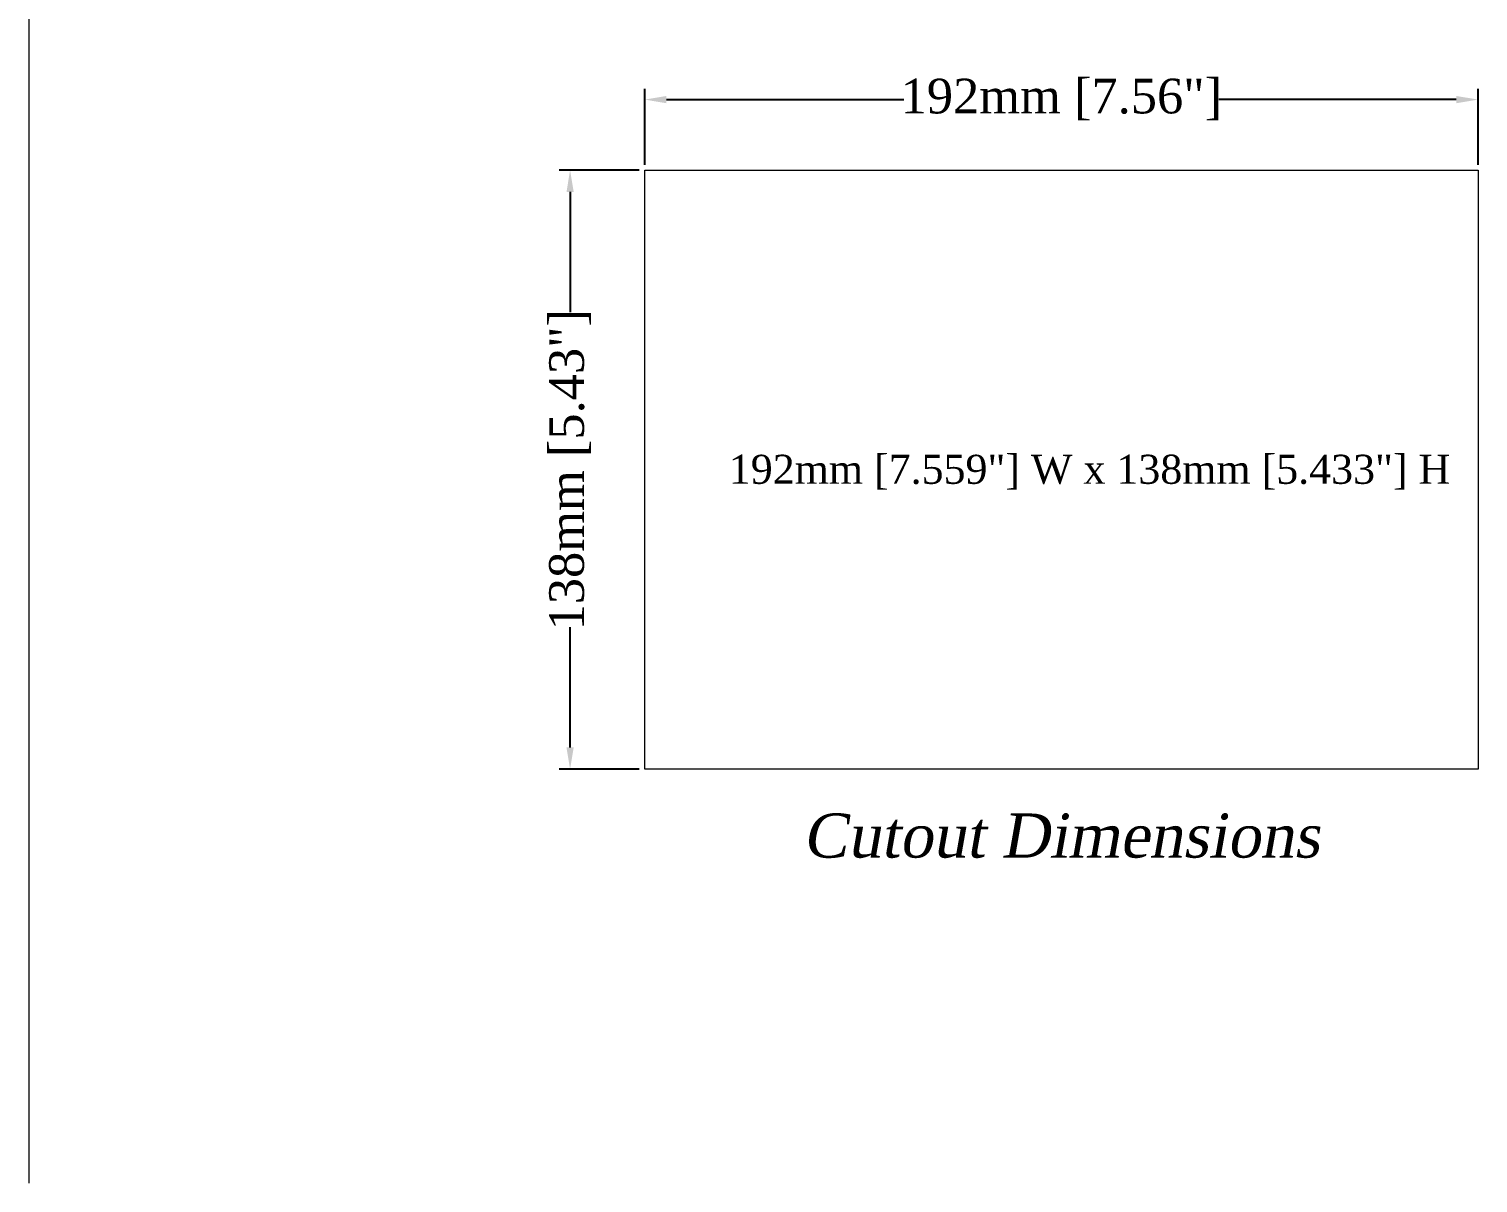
# Model space of a CAD drawing. Header units: millimetres. Extents: x 76 to 1788, y -159 to 878.
# Drawn here: x 75.6 to 409.5, y -159.2 to 106.8 of the extents above; entities that cross this region are included whole.
import ezdxf
from ezdxf.enums import TextEntityAlignment as Align

# ---------------------------------------------------------------- set-up
doc = ezdxf.new("R2010")
doc.units = ezdxf.units.MM
doc.header["$LTSCALE"] = 2
doc.layers.add('DIM', color=7, linetype='Continuous')
doc.styles.add('2', font='TIMES.TTF')
doc.styles.get("Standard").update_dxf_attribs({"font": 'TIMES.TTF'})
doc.dimstyles.new('ISO-25', dxfattribs={"dimscale": 2, "dimtxt": 4, "dimasz": 2.5, "dimexe": 1.25, "dimexo": 0.625, "dimtad": 0, "dimdsep": 46, "dimtxsty": 'Standard', "dimcen": 2.5, "dimadec": 0, "dimazin": 0, "dimtfac": 1, "dimtmove": 0, "dimatfit": 3, "dimfxl": 0, "dimarcsym": 0})

# ---------------------------------------------------------------- blocks, each defined once
blk = doc.blocks.new('*D120')
at = {"layer": 'Defpoints', "color": 0}
for p in [(217.47, 74.21), (200.28, -63.79), (217.47, -63.79)]:
    blk.add_point(p, dxfattribs=at)
at = {"layer": 'DIM', "color": 0, "lineweight": -2}
for p, q in [((216.22, 74.21), (197.78, 74.21)), ((200.28, 69.21), (200.28, 41.52)), ((200.28, -58.79), (200.28, -31.09)), ((216.22, -63.79), (197.78, -63.79))]:
    blk.add_line(p, q, dxfattribs=at)
at = {"layer": 'DIM', "color": 0}
for points in [[(201.12, 69.21), (199.45, 69.21), (200.28, 74.21)], [(199.45, -58.79), (201.12, -58.79), (200.28, -63.79)]]:
    blk.add_solid(points, dxfattribs=at)
at = {"layer": 'DIM', "color": 0, "lineweight": 0, "insert": (200.28, 5.21), "char_height": 8, "attachment_point": 5, "rotation": 90}
blk.add_mtext('138mm [5.43"]', dxfattribs=at)
blk = doc.blocks.new('*D121')
at = {"layer": 'Defpoints', "color": 0}
for p in [(409.47, 90.5), (217.47, 74.21), (409.47, 74.21)]:
    blk.add_point(p, dxfattribs=at)
at = {"layer": 'DIM', "color": 0, "lineweight": -2}
for p, q in [((217.47, 75.46), (217.47, 93)), ((222.47, 90.5), (277.17, 90.5)), ((404.47, 90.5), (349.78, 90.5)), ((409.47, 75.46), (409.47, 93))]:
    blk.add_line(p, q, dxfattribs=at)
at = {"layer": 'DIM', "color": 0}
for points in [[(222.47, 91.33), (222.47, 89.66), (217.47, 90.5)], [(404.47, 89.66), (404.47, 91.33), (409.47, 90.5)]]:
    blk.add_solid(points, dxfattribs=at)
at = {"layer": 'DIM', "color": 0, "lineweight": 0, "insert": (313.47, 90.5), "char_height": 8, "attachment_point": 5}
blk.add_mtext('192mm [7.56"]', dxfattribs=at)

msp = doc.modelspace()

# ---------------------------------------------------------------- linework, layer by layer
at = {"lineweight": 0}
msp.add_line((75.608, 877.633), (75.608, -159.158), dxfattribs=at)
msp.add_lwpolyline([(217.471, 74.214), (409.471, 74.214), (409.471, -63.786), (217.471, -63.786)], close=True, dxfattribs=at)

# ---------------------------------------------------------------- texts
at = {"lineweight": 0, "style": '2', "oblique": 10}
msp.add_text('Cutout Dimensions', height=10.1695, dxfattribs=at).set_placement((313.471, -79.103), align=Align.MIDDLE)
at = {"lineweight": 0, "insert": (236.855, 4.627), "char_height": 6.7, "attachment_point": 4}
msp.add_mtext('{\\fTimes New Roman|b0|i0|c0|p18;192mm [7.559"] W x 138mm [5.433"] H}', dxfattribs=at)

# ---------------------------------------------------------------- dimensions: what is measured, and where the dimension line sits
at = {"layer": 'DIM', "lineweight": 0}
dim = msp.add_linear_dim(base=(409.471, 90.496), p1=(217.471, 74.214), p2=(409.471, 74.214), dimstyle='ISO-25', override={"dimpost": 'mm'}, dxfattribs=at)
dim.commit()
dim.dimension.update_dxf_attribs({"geometry": '*D121', "text_midpoint": (313.471, 90.496)})
dim = msp.add_linear_dim(base=(200.282, -63.786), p1=(217.471, 74.214), p2=(217.471, -63.786), angle=90, dimstyle='ISO-25', override={"dimpost": 'mm'}, dxfattribs=at)
dim.commit()
dim.dimension.update_dxf_attribs({"geometry": '*D120', "text_midpoint": (200.282, 5.214)})

doc.saveas('drawing.dxf')
